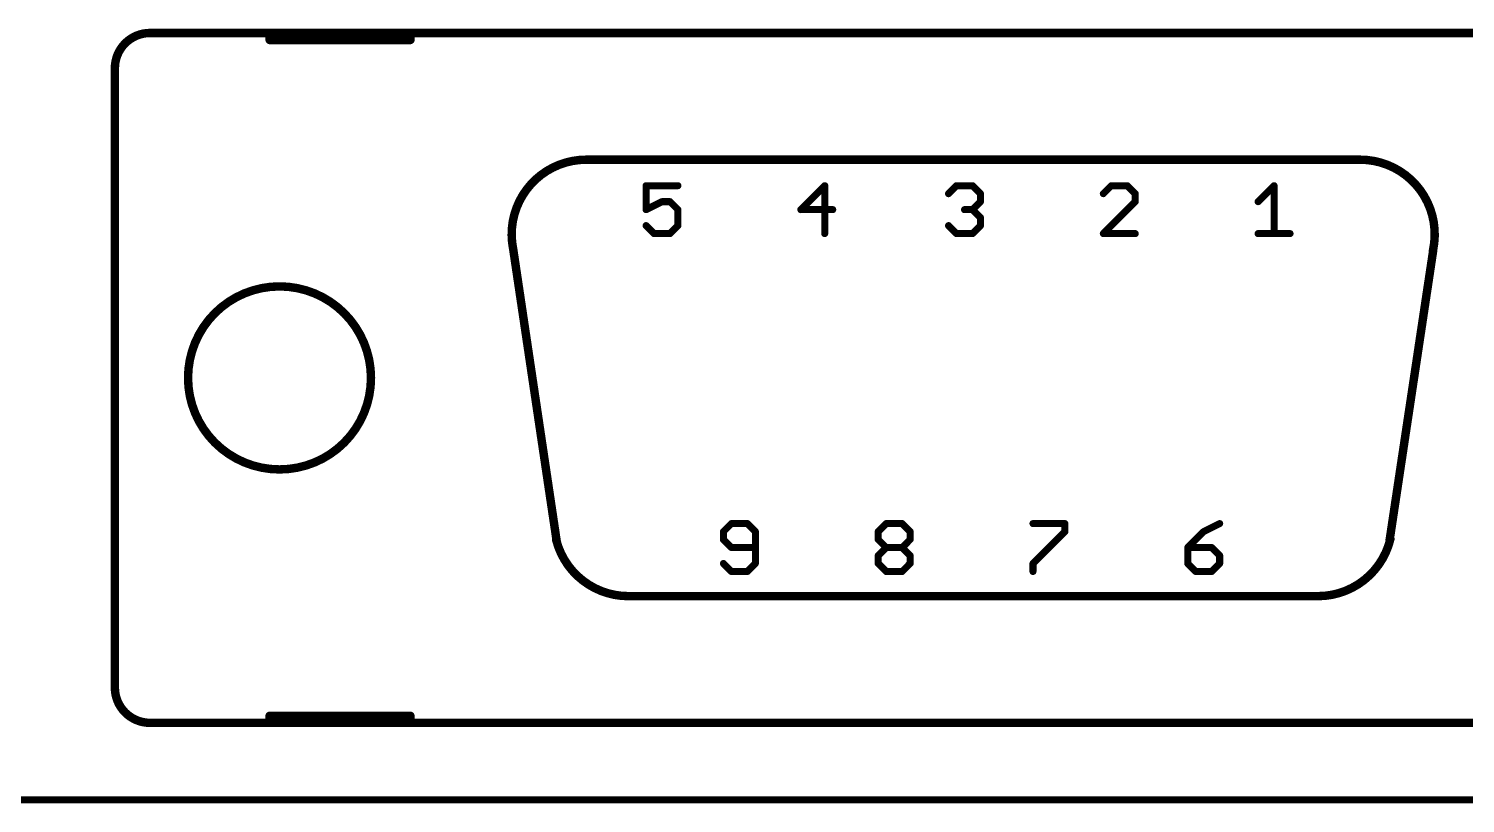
# Model space of a CAD drawing. Extents: x 0 to 158, y 0 to 111.
# Drawn here: x 62.96 to 88.89, y -0.06 to 13.91 of the extents above; entities that cross this region are included whole.
import ezdxf

# ---------------------------------------------------------------- set-up
doc = ezdxf.new("R2010")
doc.units = 0
doc.layers.add('20', color=53, linetype='CONTINUOUS')
doc.layers.add('21', color=53, linetype='CONTINUOUS')

msp = doc.modelspace()

# ---------------------------------------------------------------- linework, layer by layer
at = {"layer": '20', "const_width": 0.127}
msp.add_lwpolyline([(154, 0), (4, 0)], dxfattribs=at)
at = {"layer": '21'}
for points, const_width in [([(65.151, 13.833, 0.4142), (64.516, 13.198)], 0.1524), ([(65.151, 13.8711, 1), (65.151, 13.7949)], 0.0762), ([(65.151, 13.7949, 1), (65.151, 13.8711)], 0.0762), ([(67.3481, 13.833, 1), (67.2719, 13.833)], 0.0762), ([(67.31, 13.8711, 1), (67.31, 13.7949)], 0.0762), ([(67.31, 13.7441, 1), (67.31, 13.6679)], 0.0762), ([(67.31, 13.7949, 1), (67.31, 13.8711)], 0.0762), ([(69.85, 13.8711, 1), (69.85, 13.7949)], 0.0762), ([(69.8881, 13.833, 1), (69.8119, 13.833)], 0.0762), ([(69.85, 13.7949, 1), (69.85, 13.8711)], 0.0762), ([(69.85, 13.6679, 1), (69.85, 13.7441)], 0.0762), ([(67.2719, 13.706, 1), (67.3481, 13.706)], 0.0762), ([(69.8119, 13.706, 1), (69.8881, 13.706)], 0.0762), ([(64.5541, 13.198, 1), (64.4779, 13.198)], 0.0762), ([(64.4779, 13.198, 1), (64.5541, 13.198)], 0.0762), ([(73.025, 11.547, 0.4733), (71.7049, 9.9368)], 0.1524), ([(73.025, 11.5851, 1), (73.025, 11.5089)], 0.0762), ([(73.025, 11.5089, 1), (73.025, 11.5851)], 0.0762), ([(88.3105, 9.9138, 0.4786), (86.995, 11.547)], 0.1524), ([(86.995, 11.5851, 1), (86.995, 11.5089)], 0.0762), ([(86.995, 11.5089, 1), (86.995, 11.5851)], 0.0762), ([(74.1363, 11.0778, 1), (74.0727, 11.0778)], 0.0635), ([(74.1045, 11.1096, 1), (74.1045, 11.0461)], 0.0635), ([(74.6807, 11.0461, 1), (74.6807, 11.1096)], 0.0635), ([(77.3624, 11.0778, 1), (77.2989, 11.0778)], 0.0635), ([(77.3531, 11.0554, 1), (77.3082, 11.1003)], 0.0635), ([(79.543, 10.9562, 1), (79.588, 10.9113)], 0.0635), ([(79.7096, 11.1096, 1), (79.7096, 11.0461)], 0.0635), ([(79.732, 11.0554, 1), (79.6871, 11.1003)], 0.0635), ([(80.0201, 11.1003, 1), (79.9752, 11.0554)], 0.0635), ([(79.9977, 11.0461, 1), (79.9977, 11.1096)], 0.0635), ([(80.1735, 10.9338, 1), (80.11, 10.9338)], 0.0635), ([(80.1193, 10.9113, 1), (80.1642, 10.9562)], 0.0635), ([(82.337, 10.9562, 1), (82.382, 10.9113)], 0.0635), ([(82.5036, 11.1096, 1), (82.5036, 11.0461)], 0.0635), ([(82.526, 11.0554, 1), (82.4811, 11.1003)], 0.0635), ([(82.8141, 11.1003, 1), (82.7692, 11.0554)], 0.0635), ([(82.7917, 11.0461, 1), (82.7917, 11.1096)], 0.0635), ([(82.9675, 10.9338, 1), (82.904, 10.9338)], 0.0635), ([(82.9133, 10.9113, 1), (82.9582, 10.9562)], 0.0635), ([(85.4734, 11.0778, 1), (85.4099, 11.0778)], 0.0635), ([(85.4641, 11.0554, 1), (85.4192, 11.1003)], 0.0635), ([(74.0727, 10.6457, 1), (74.1363, 10.6457)], 0.0635), ([(74.0903, 10.6741, 1), (74.1187, 10.6173)], 0.0635), ([(74.3926, 10.8215, 1), (74.3926, 10.758)], 0.0635), ([(74.4068, 10.7613, 1), (74.3784, 10.8181)], 0.0635), ([(74.5591, 10.8122, 1), (74.5142, 10.7673)], 0.0635), ([(74.5367, 10.758, 1), (74.5367, 10.8215)], 0.0635), ([(74.7125, 10.6457, 1), (74.649, 10.6457)], 0.0635), ([(74.6583, 10.6232, 1), (74.7032, 10.6681)], 0.0635), ([(76.8985, 10.6774, 1), (76.8985, 10.6139)], 0.0635), ([(76.876, 10.6681, 1), (76.921, 10.6232)], 0.0635), ([(77.4747, 10.6139, 1), (77.4747, 10.6774)], 0.0635), ([(79.8536, 10.6774, 1), (79.8536, 10.6139)], 0.0635), ([(80.0201, 10.6681, 1), (79.9752, 10.6232)], 0.0635), ([(79.9752, 10.6681, 1), (80.0201, 10.6232)], 0.0635), ([(79.9977, 10.6139, 1), (79.9977, 10.6774)], 0.0635), ([(80.11, 10.7897, 1), (80.1735, 10.7897)], 0.0635), ([(80.1642, 10.7673, 1), (80.1193, 10.8122)], 0.0635), ([(82.904, 10.7897, 1), (82.9675, 10.7897)], 0.0635), ([(82.9582, 10.7673, 1), (82.9133, 10.8122)], 0.0635), ([(85.131, 10.8122, 1), (85.176, 10.7673)], 0.0635), ([(74.127, 10.38, 1), (74.082, 10.3351)], 0.0635), ([(74.649, 10.3576, 1), (74.7125, 10.3576)], 0.0635), ([(74.7032, 10.3351, 1), (74.6583, 10.38)], 0.0635), ([(79.588, 10.38, 1), (79.543, 10.3351)], 0.0635), ([(80.1735, 10.5016, 1), (80.11, 10.5016)], 0.0635), ([(80.11, 10.3576, 1), (80.1735, 10.3576)], 0.0635), ([(80.1193, 10.4792, 1), (80.1642, 10.5241)], 0.0635), ([(80.1642, 10.3351, 1), (80.1193, 10.38)], 0.0635), ([(74.2486, 10.2453, 1), (74.2486, 10.1817)], 0.0635), ([(74.2261, 10.191, 1), (74.271, 10.236)], 0.0635), ([(74.5142, 10.236, 1), (74.5591, 10.191)], 0.0635), ([(74.5367, 10.1817, 1), (74.5367, 10.2453)], 0.0635), ([(77.2989, 10.2135, 1), (77.3624, 10.2135)], 0.0635), ([(79.7096, 10.2453, 1), (79.7096, 10.1817)], 0.0635), ([(79.6871, 10.191, 1), (79.732, 10.236)], 0.0635), ([(79.9752, 10.236, 1), (80.0201, 10.191)], 0.0635), ([(79.9977, 10.1817, 1), (79.9977, 10.2453)], 0.0635), ([(82.3595, 10.2453, 1), (82.3595, 10.1817)], 0.0635), ([(82.337, 10.236, 1), (82.382, 10.191)], 0.0635), ([(82.9357, 10.1817, 1), (82.9357, 10.2453)], 0.0635), ([(85.1535, 10.2453, 1), (85.1535, 10.1817)], 0.0635), ([(85.4099, 10.2135, 1), (85.4734, 10.2135)], 0.0635), ([(85.7297, 10.1817, 1), (85.7297, 10.2453)], 0.0635), ([(71.7419, 9.9524, 1), (71.6665, 9.9412)], 0.0762), ([(71.6675, 9.9293, 1), (71.7423, 9.9443)], 0.0762), ([(88.2733, 9.9219, 1), (88.3477, 9.9057)], 0.0762), ([(88.3535, 9.9157, 1), (88.2781, 9.9271)], 0.0762), ([(67.4878, 5.959, 1), (67.4878, 9.261, 1), (67.4878, 5.959)], 0.1524), ([(75.6456, 5.0136, 1), (75.6456, 4.9501)], 0.0635), ([(75.668, 4.9594, 1), (75.6231, 5.0043)], 0.0635), ([(75.9561, 5.0043, 1), (75.9112, 4.9594)], 0.0635), ([(75.9337, 4.9501, 1), (75.9337, 5.0136)], 0.0635), ([(78.4396, 5.0136, 1), (78.4396, 4.9501)], 0.0635), ([(78.462, 4.9594, 1), (78.4171, 5.0043)], 0.0635), ([(78.7501, 5.0043, 1), (78.7052, 4.9594)], 0.0635), ([(78.7277, 4.9501, 1), (78.7277, 5.0136)], 0.0635), ([(81.0895, 5.0136, 1), (81.0895, 4.9501)], 0.0635), ([(81.6975, 4.9818, 1), (81.634, 4.9818)], 0.0635), ([(81.6657, 4.9501, 1), (81.6657, 5.0136)], 0.0635), ([(84.4739, 4.9534, 1), (84.4455, 5.0102)], 0.0635), ([(72.4841, 4.6805, 0.3415), (73.787, 3.673)], 0.1524), ([(72.521, 4.6901, 1), (72.4472, 4.6709)], 0.0762), ([(72.4539, 4.658, 1), (72.5293, 4.6692)], 0.0762), ([(75.479, 4.8602, 1), (75.524, 4.8153)], 0.0635), ([(75.524, 4.7162, 1), (75.479, 4.6713)], 0.0635), ([(75.5333, 4.8378, 1), (75.4698, 4.8378)], 0.0635), ([(75.4698, 4.6937, 1), (75.5333, 4.6937)], 0.0635), ([(76.1095, 4.8378, 1), (76.046, 4.8378)], 0.0635), ([(76.0553, 4.8153, 1), (76.1002, 4.8602)], 0.0635), ([(78.273, 4.8602, 1), (78.318, 4.8153)], 0.0635), ([(78.318, 4.7162, 1), (78.273, 4.6713)], 0.0635), ([(78.3273, 4.8378, 1), (78.2638, 4.8378)], 0.0635), ([(78.2638, 4.6937, 1), (78.3273, 4.6937)], 0.0635), ([(78.9035, 4.8378, 1), (78.84, 4.8378)], 0.0635), ([(78.84, 4.6937, 1), (78.9035, 4.6937)], 0.0635), ([(78.8493, 4.8153, 1), (78.8942, 4.8602)], 0.0635), ([(78.8942, 4.6713, 1), (78.8493, 4.7162)], 0.0635), ([(81.634, 4.8378, 1), (81.6975, 4.8378)], 0.0635), ([(81.6882, 4.8153, 1), (81.6433, 4.8602)], 0.0635), ([(84.1574, 4.8662, 1), (84.1858, 4.8094)], 0.0635), ([(84.1941, 4.8153, 1), (84.1492, 4.8602)], 0.0635), ([(86.233, 3.673, 0.3467), (87.5417, 4.705)], 0.1524), ([(87.4907, 4.6947, 1), (87.5661, 4.6833)], 0.0762), ([(87.5787, 4.6961, 1), (87.5047, 4.7139)], 0.0762), ([(75.6456, 4.5814, 1), (75.6456, 4.5179)], 0.0635), ([(75.6231, 4.5272, 1), (75.668, 4.5721)], 0.0635), ([(76.0777, 4.5179, 1), (76.0777, 4.5814)], 0.0635), ([(78.273, 4.4281, 1), (78.318, 4.3832)], 0.0635), ([(78.3273, 4.4056, 1), (78.2638, 4.4056)], 0.0635), ([(78.4396, 4.5814, 1), (78.4396, 4.5179)], 0.0635), ([(78.462, 4.5272, 1), (78.4171, 4.5721)], 0.0635), ([(78.4171, 4.5272, 1), (78.462, 4.5721)], 0.0635), ([(78.7501, 4.5721, 1), (78.7052, 4.5272)], 0.0635), ([(78.7052, 4.5721, 1), (78.7501, 4.5272)], 0.0635), ([(78.7277, 4.5179, 1), (78.7277, 4.5814)], 0.0635), ([(78.9035, 4.4056, 1), (78.84, 4.4056)], 0.0635), ([(78.8493, 4.3832, 1), (78.8942, 4.4281)], 0.0635), ([(83.9153, 4.5497, 1), (83.8517, 4.5497)], 0.0635), ([(83.8835, 4.5814, 1), (83.8835, 4.5179)], 0.0635), ([(83.861, 4.5721, 1), (83.906, 4.5272)], 0.0635), ([(84.3381, 4.5721, 1), (84.2932, 4.5272)], 0.0635), ([(84.3157, 4.5179, 1), (84.3157, 4.5814)], 0.0635), ([(84.4915, 4.4056, 1), (84.428, 4.4056)], 0.0635), ([(84.4373, 4.3832, 1), (84.4822, 4.4281)], 0.0635), ([(75.524, 4.284, 1), (75.479, 4.2391)], 0.0635), ([(75.6456, 4.1493, 1), (75.6456, 4.0858)], 0.0635), ([(75.6231, 4.095, 1), (75.668, 4.14)], 0.0635), ([(75.9112, 4.14, 1), (75.9561, 4.095)], 0.0635), ([(75.9337, 4.0858, 1), (75.9337, 4.1493)], 0.0635), ([(76.046, 4.2616, 1), (76.1095, 4.2616)], 0.0635), ([(76.1002, 4.2391, 1), (76.0553, 4.284)], 0.0635), ([(78.318, 4.284, 1), (78.273, 4.2391)], 0.0635), ([(78.2638, 4.2616, 1), (78.3273, 4.2616)], 0.0635), ([(78.4396, 4.1493, 1), (78.4396, 4.0858)], 0.0635), ([(78.4171, 4.095, 1), (78.462, 4.14)], 0.0635), ([(78.7052, 4.14, 1), (78.7501, 4.095)], 0.0635), ([(78.7277, 4.0858, 1), (78.7277, 4.1493)], 0.0635), ([(78.84, 4.2616, 1), (78.9035, 4.2616)], 0.0635), ([(78.8942, 4.2391, 1), (78.8493, 4.284)], 0.0635), ([(81.1213, 4.2616, 1), (81.0577, 4.2616)], 0.0635), ([(81.0577, 4.1175, 1), (81.1213, 4.1175)], 0.0635), ([(81.067, 4.284, 1), (81.112, 4.2391)], 0.0635), ([(83.8517, 4.2616, 1), (83.9153, 4.2616)], 0.0635), ([(83.906, 4.284, 1), (83.861, 4.2391)], 0.0635), ([(84.0276, 4.1493, 1), (84.0276, 4.0858)], 0.0635), ([(84.0051, 4.095, 1), (84.05, 4.14)], 0.0635), ([(84.2932, 4.14, 1), (84.3381, 4.095)], 0.0635), ([(84.3157, 4.0858, 1), (84.3157, 4.1493)], 0.0635), ([(84.428, 4.2616, 1), (84.4915, 4.2616)], 0.0635), ([(84.4822, 4.2391, 1), (84.4373, 4.284)], 0.0635), ([(73.787, 3.7111, 1), (73.787, 3.6349)], 0.0762), ([(73.787, 3.6349, 1), (73.787, 3.7111)], 0.0762), ([(86.233, 3.7111, 1), (86.233, 3.6349)], 0.0762), ([(86.233, 3.6349, 1), (86.233, 3.7111)], 0.0762), ([(64.516, 2.022, 0.4142), (65.151, 1.387)], 0.1524), ([(64.5541, 2.022, 1), (64.4779, 2.022)], 0.0762), ([(64.4779, 2.022, 1), (64.5541, 2.022)], 0.0762), ([(67.3481, 1.514, 1), (67.2719, 1.514)], 0.0762), ([(67.31, 1.5521, 1), (67.31, 1.4759)], 0.0762), ([(69.8881, 1.514, 1), (69.8119, 1.514)], 0.0762), ([(69.85, 1.4759, 1), (69.85, 1.5521)], 0.0762), ([(65.151, 1.4251, 1), (65.151, 1.3489)], 0.0762), ([(65.151, 1.3489, 1), (65.151, 1.4251)], 0.0762), ([(67.31, 1.4251, 1), (67.31, 1.3489)], 0.0762), ([(67.2719, 1.387, 1), (67.3481, 1.387)], 0.0762), ([(67.31, 1.3489, 1), (67.31, 1.4251)], 0.0762), ([(69.85, 1.4251, 1), (69.85, 1.3489)], 0.0762), ([(69.8119, 1.387, 1), (69.8881, 1.387)], 0.0762), ([(69.85, 1.3489, 1), (69.85, 1.4251)], 0.0762)]:
    msp.add_lwpolyline(points, format="xyb", dxfattribs=dict(at, const_width=const_width))
for points, const_width in [([(67.31, 13.833), (65.151, 13.833)], 0.1524), ([(67.31, 13.833), (67.31, 13.706)], 0.1524), ([(69.85, 13.833), (67.31, 13.833)], 0.1524), ([(67.31, 13.706), (69.85, 13.706)], 0.1524), ([(90.17, 13.833), (69.85, 13.833)], 0.1524), ([(69.85, 13.706), (69.85, 13.833)], 0.1524), ([(64.516, 13.198), (64.516, 2.022)], 0.1524), ([(73.025, 11.547), (86.995, 11.547)], 0.1524), ([(74.6807, 11.0778), (74.1045, 11.0778)], 0.127), ([(74.1045, 11.0778), (74.1045, 10.6457)], 0.127), ([(77.3307, 11.0778), (76.8985, 10.6457)], 0.127), ([(77.3307, 10.2135), (77.3307, 11.0778)], 0.127), ([(79.5655, 10.9338), (79.7096, 11.0778)], 0.127), ([(79.7096, 11.0778), (79.9977, 11.0778)], 0.127), ([(79.9977, 11.0778), (80.1417, 10.9338)], 0.127), ([(80.1417, 10.9338), (80.1417, 10.7897)], 0.127), ([(82.5036, 11.0778), (82.3595, 10.9338)], 0.127), ([(82.7917, 11.0778), (82.5036, 11.0778)], 0.127), ([(82.9357, 10.9338), (82.7917, 11.0778)], 0.127), ([(82.9357, 10.7897), (82.9357, 10.9338)], 0.127), ([(85.1535, 10.7897), (85.4416, 11.0778)], 0.127), ([(85.4416, 11.0778), (85.4416, 10.2135)], 0.127), ([(74.1045, 10.6457), (74.3926, 10.7897)], 0.127), ([(74.3926, 10.7897), (74.5367, 10.7897)], 0.127), ([(74.5367, 10.7897), (74.6807, 10.6457)], 0.127), ([(74.6807, 10.6457), (74.6807, 10.3576)], 0.127), ([(76.8985, 10.6457), (77.4747, 10.6457)], 0.127), ([(79.9977, 10.6457), (79.8536, 10.6457)], 0.127), ([(80.1417, 10.7897), (79.9977, 10.6457)], 0.127), ([(79.9977, 10.6457), (80.1417, 10.5016)], 0.127), ([(82.3595, 10.2135), (82.9357, 10.7897)], 0.127), ([(74.2486, 10.2135), (74.1045, 10.3576)], 0.127), ([(74.6807, 10.3576), (74.5367, 10.2135)], 0.127), ([(79.7096, 10.2135), (79.5655, 10.3576)], 0.127), ([(80.1417, 10.3576), (79.9977, 10.2135)], 0.127), ([(80.1417, 10.5016), (80.1417, 10.3576)], 0.127), ([(74.5367, 10.2135), (74.2486, 10.2135)], 0.127), ([(79.9977, 10.2135), (79.7096, 10.2135)], 0.127), ([(82.9357, 10.2135), (82.3595, 10.2135)], 0.127), ([(85.1535, 10.2135), (85.7297, 10.2135)], 0.127), ([(72.4916, 4.6636), (71.7042, 9.9468)], 0.1524), ([(88.3158, 9.9214), (87.5284, 4.689)], 0.1524), ([(75.6456, 4.9818), (75.5015, 4.8378)], 0.127), ([(75.9337, 4.9818), (75.6456, 4.9818)], 0.127), ([(76.0777, 4.8378), (75.9337, 4.9818)], 0.127), ([(78.2955, 4.8378), (78.4396, 4.9818)], 0.127), ([(78.4396, 4.9818), (78.7277, 4.9818)], 0.127), ([(78.7277, 4.9818), (78.8717, 4.8378)], 0.127), ([(81.0895, 4.9818), (81.6657, 4.9818)], 0.127), ([(81.6657, 4.9818), (81.6657, 4.8378)], 0.127), ([(84.4597, 4.9818), (84.1716, 4.8378)], 0.127), ([(75.5015, 4.8378), (75.5015, 4.6937)], 0.127), ([(75.5015, 4.6937), (75.6456, 4.5497)], 0.127), ([(76.0777, 4.2616), (76.0777, 4.8378)], 0.127), ([(78.2955, 4.6937), (78.2955, 4.8378)], 0.127), ([(78.4396, 4.5497), (78.2955, 4.6937)], 0.127), ([(78.8717, 4.6937), (78.7277, 4.5497)], 0.127), ([(78.8717, 4.8378), (78.8717, 4.6937)], 0.127), ([(81.6657, 4.8378), (81.0895, 4.2616)], 0.127), ([(84.1716, 4.8378), (83.8835, 4.5497)], 0.127), ([(75.6456, 4.5497), (76.0777, 4.5497)], 0.127), ([(78.2955, 4.4056), (78.4396, 4.5497)], 0.127), ([(78.2955, 4.2616), (78.2955, 4.4056)], 0.127), ([(78.4396, 4.5497), (78.7277, 4.5497)], 0.127), ([(78.7277, 4.5497), (78.8717, 4.4056)], 0.127), ([(78.8717, 4.4056), (78.8717, 4.2616)], 0.127), ([(83.8835, 4.5497), (83.8835, 4.2616)], 0.127), ([(84.3157, 4.5497), (83.8835, 4.5497)], 0.127), ([(84.4597, 4.4056), (84.3157, 4.5497)], 0.127), ([(84.4597, 4.2616), (84.4597, 4.4056)], 0.127), ([(75.5015, 4.2616), (75.6456, 4.1175)], 0.127), ([(75.6456, 4.1175), (75.9337, 4.1175)], 0.127), ([(75.9337, 4.1175), (76.0777, 4.2616)], 0.127), ([(78.4396, 4.1175), (78.2955, 4.2616)], 0.127), ([(78.7277, 4.1175), (78.4396, 4.1175)], 0.127), ([(78.8717, 4.2616), (78.7277, 4.1175)], 0.127), ([(81.0895, 4.2616), (81.0895, 4.1175)], 0.127), ([(83.8835, 4.2616), (84.0276, 4.1175)], 0.127), ([(84.0276, 4.1175), (84.3157, 4.1175)], 0.127), ([(84.3157, 4.1175), (84.4597, 4.2616)], 0.127), ([(73.787, 3.673), (86.233, 3.673)], 0.1524), ([(67.31, 1.387), (67.31, 1.514)], 0.1524), ([(67.31, 1.514), (69.85, 1.514)], 0.1524), ([(69.85, 1.514), (69.85, 1.387)], 0.1524), ([(65.151, 1.387), (67.31, 1.387)], 0.1524), ([(67.31, 1.387), (69.85, 1.387)], 0.1524), ([(69.85, 1.387), (90.17, 1.387)], 0.1524)]:
    msp.add_lwpolyline(points, dxfattribs=dict(at, const_width=const_width))

doc.saveas('drawing.dxf')
